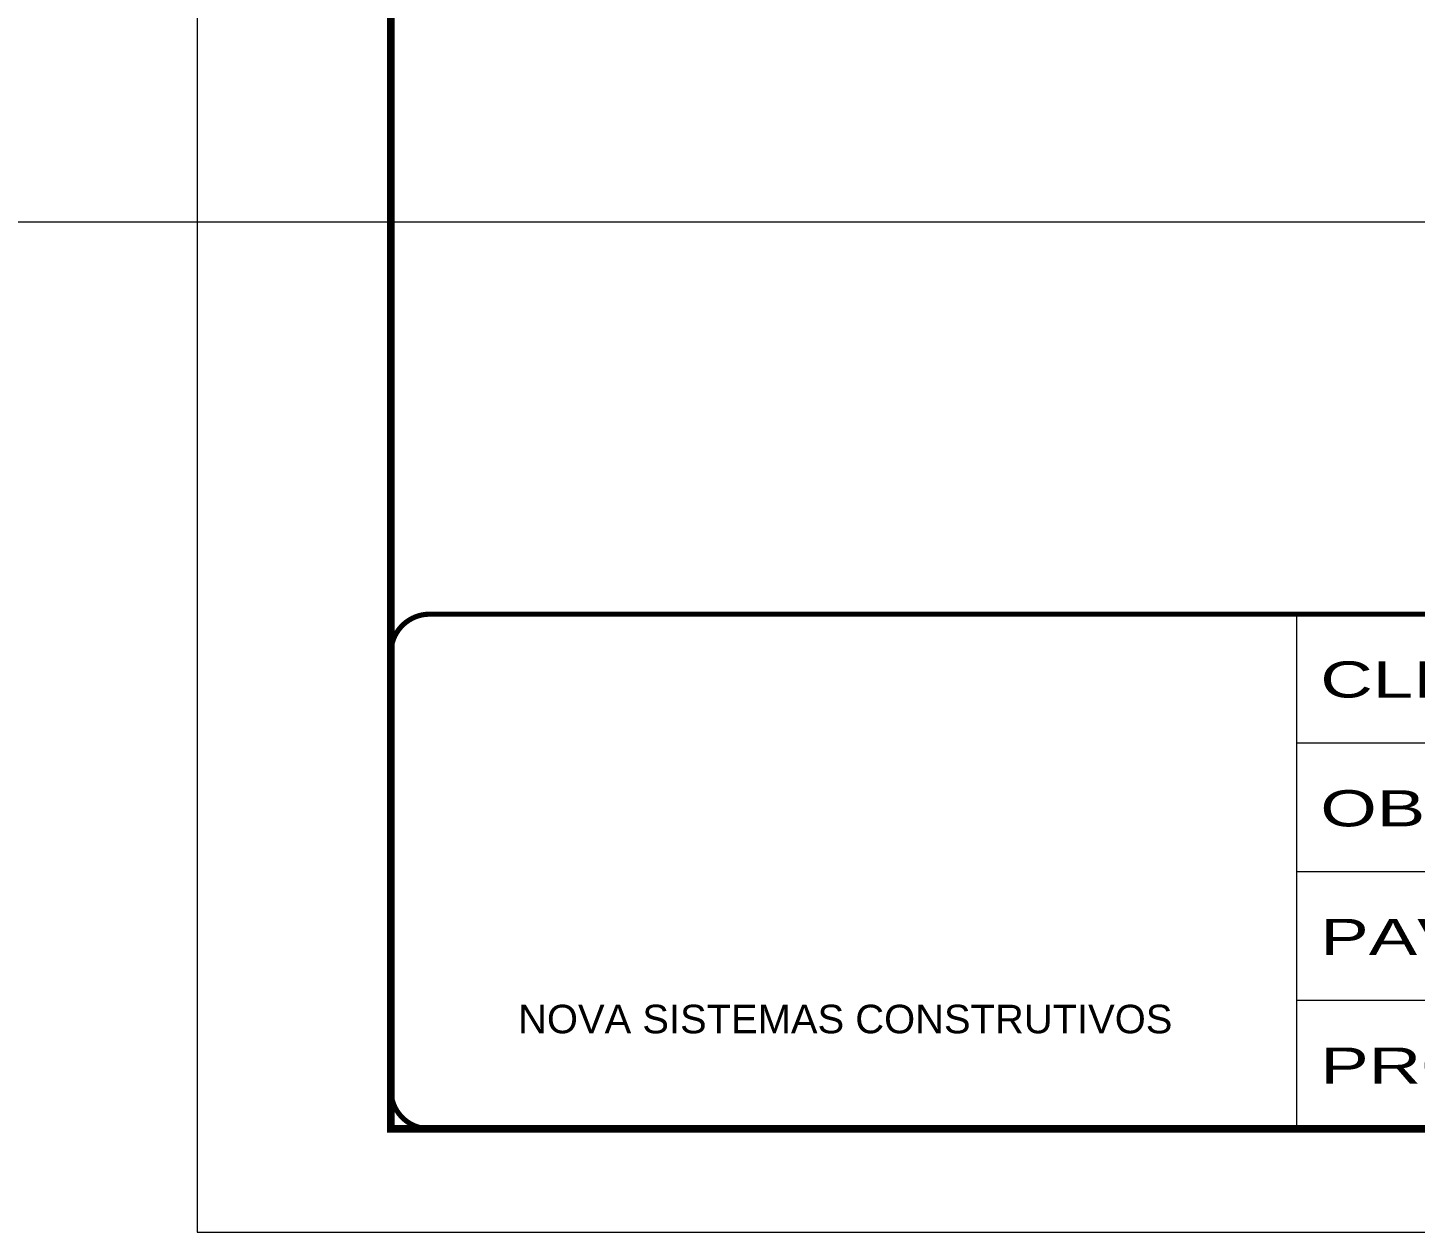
# Model space of a CAD drawing. Extents: x 2282 to 12463, y 760 to 16806.
# Drawn here: x 2819 to 3356, y 12245 to 12712 of the extents above; entities that cross this region are included whole.
import ezdxf

# ---------------------------------------------------------------- set-up
doc = ezdxf.new("R2010")
doc.units = 0
doc.linetypes.add('CONTINUO', pattern=[0])
doc.linetypes.add('DASHED', pattern=[0.75, 0.5, -0.25])
for name, color, linetype, lineweight in [('CARIMBO', 255, 'Continuous', 9), ('Folhas', 255, 'Continuous', 9), ('SARRAFO DE PRESSAO', 251, 'DASHED', 9)]:
    doc.layers.add(name, color=color, linetype=linetype, lineweight=lineweight)
doc.styles.add('ARIAL', font='arial.ttf')
doc.styles.add('Tecnologia', font='')
doc.styles.get('Tecnologia').set_extended_font_data('Forgotten Futurist')

# ---------------------------------------------------------------- blocks, each defined once
blk = doc.blocks.new('9999999999')
at = {"color": 30, "linetype": 'CONTINUO'}
for p, q in [((98564.56, 34230.21), (98564.56, 34429.45)), ((98564.56, 34379.64), (99583.98, 34379.64)), ((98564.56, 34329.83), (99487.98, 34329.83)), ((98564.56, 34280.02), (99487.98, 34280.02))]:
    blk.add_line(p, q, dxfattribs=at)
at = {"color": 30, "linetype": 'CONTINUO', "const_width": 2}
blk.add_lwpolyline([(99583.98, 34230.21), (99583.98, 34414.45, 0.414214), (99568.98, 34429.45), (98228.98, 34429.45, 0.414214), (98213.98, 34414.45), (98213.98, 34245.21, 0.414214), (98228.98, 34230.21), (99583.98, 34230.21)], format="xyb", dxfattribs=at)
at = {"layer": 'Folhas'}
blk.add_lwpolyline([(98138.98, 34190.21), (99623.98, 34190.21), (99623.98, 35240.21), (98138.98, 35240.21)], close=True, dxfattribs=at)
at = {"layer": 'Folhas', "color": 30, "const_width": 3}
blk.add_lwpolyline([(98213.98, 34230.21), (99583.98, 34230.21), (99583.98, 35200.21), (98213.98, 35200.21)], close=True, dxfattribs=at)
at = {"color": 7, "linetype": 'Continuous', "ltscale": 5, "style": 'ARIAL'}
blk.add_text('NOVA SISTEMAS CONSTRUTIVOS', height=11.0592, dxfattribs=at).set_placement((98263.19, 34267.21))
at = {"layer": 'Folhas', "color": 7, "style": 'Tecnologia', "width": 1.5}
for s, p in [('CLIENTE:', (98573.65, 34397.17)), ('OBRA:', (98573.65, 34347.31)), ('PAVIMENTO:', (98573.65, 34297.5)), ('PROJETO:', (98573.65, 34247.69))]:
    blk.add_text(s, height=14, dxfattribs=at).set_placement(p)

msp = doc.modelspace()

# ---------------------------------------------------------------- linework, layer by layer
at = {"layer": 'CARIMBO', "color": 3}
msp.add_line((2282.39, 12636.5), (9611.68, 12636.5), dxfattribs=at)

# ---------------------------------------------------------------- block references
at = {"layer": 'SARRAFO DE PRESSAO', "color": 6, "linetype": 'ByBlock'}
msp.add_blockref('9999999999', (-95254.09, -21944.79), dxfattribs=at)

doc.saveas('drawing.dxf')
